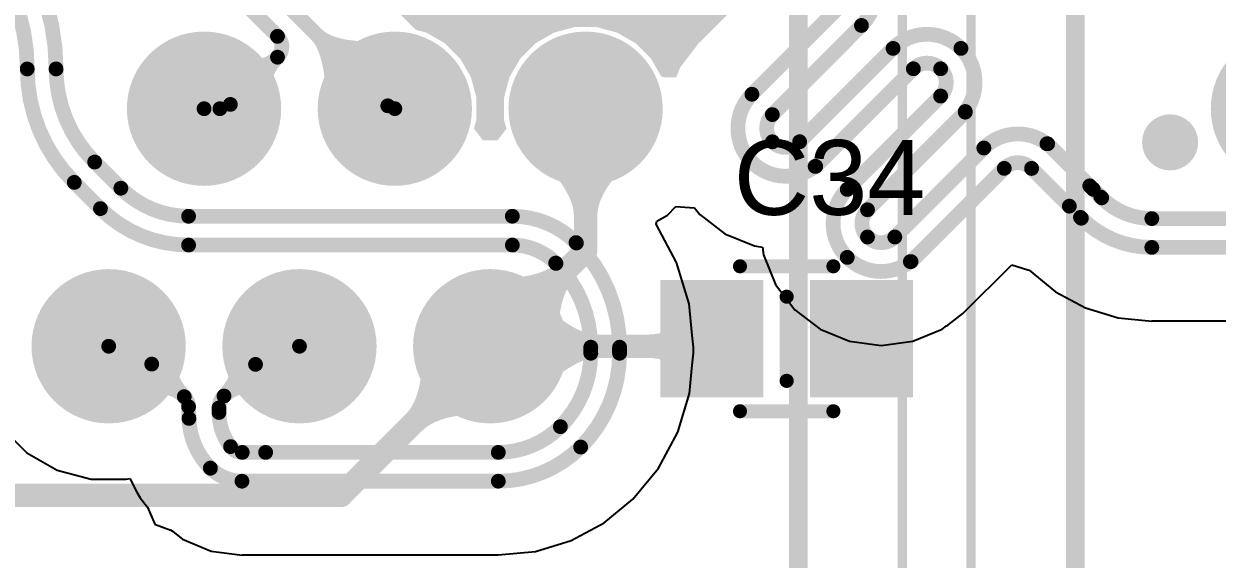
# Model space of a CAD drawing. Header units: inches. Extents: x -0.1 to 94.8, y -0.8 to 67.1.
# Drawn here: x 46.34 to 59.1, y 24.14 to 29.87 of the extents above; entities that cross this region are included whole.
import ezdxf

# ---------------------------------------------------------------- set-up
doc = ezdxf.new("R2010")
doc.units = ezdxf.units.IN
for name, color, linetype in [('Board Layer Stack Bottom Overlay', 54, 'Continuous'), ('Board Layer Stack Bottom Solder', 6, 'Continuous'), ('Bottom Layer', 5, 'Continuous'), ('Layer 1', 76, 'Continuous'), ('Layer 2', 16, 'Continuous'), ('Mechanical 15', 56, 'Continuous'), ('Mechanical 20', 56, 'Continuous'), ('Multi-Layer', 9, 'Continuous'), ('Pad Holes', 156, 'Continuous'), ('Top Layer', 1, 'Continuous'), ('Top Overlay', 2, 'Continuous'), ('Top Paste', 8, 'Continuous'), ('Top Solder', 216, 'Continuous'), ('Via Holes', 16, 'Continuous')]:
    doc.layers.add(name, color=color, linetype=linetype)
doc.styles.add('Arial', font='', dxfattribs={"height": 0.2})
doc.styles.get('Arial').set_extended_font_data('Arial')

# ---------------------------------------------------------------- blocks, each defined once
blk = doc.blocks.new('JK00136NL_B_54')
at = {"layer": 'Board Layer Stack Bottom Solder'}
h = blk.add_hatch(color=6, dxfattribs=at)
edge = h.paths.add_edge_path()
edge.add_arc((9.66, -1.02), 0.825, 0, 360)
h = blk.add_hatch(color=6, dxfattribs=at)
edge = h.paths.add_edge_path()
edge.add_arc((12.2, -2.04), 0.825, 0, 360)
h = blk.add_hatch(color=6, dxfattribs=at)
edge = h.paths.add_edge_path()
edge.add_arc((9.66, -3.06), 0.825, 0, 360)
h = blk.add_hatch(color=6, dxfattribs=at)
edge = h.paths.add_edge_path()
edge.add_arc((12.2, -4.08), 0.825, 0, 360)
h = blk.add_hatch(color=6, dxfattribs=at)
edge = h.paths.add_edge_path()
edge.add_arc((9.66, -5.1), 0.825, 0, 360)
h = blk.add_hatch(color=6, dxfattribs=at)
edge = h.paths.add_edge_path()
edge.add_arc((12.2, -6.12), 0.825, 0, 360)
at = {"layer": 'Bottom Layer'}
h = blk.add_hatch(color=5, dxfattribs=at)
edge = h.paths.add_edge_path()
edge.add_arc((9.66, -1.02), 0.723, 0, 360)
h = blk.add_hatch(color=5, dxfattribs=at)
edge = h.paths.add_edge_path()
edge.add_arc((12.2, -2.04), 0.723, 0, 360)
h = blk.add_hatch(color=5, dxfattribs=at)
edge = h.paths.add_edge_path()
edge.add_arc((9.66, -3.06), 0.723, 0, 360)
h = blk.add_hatch(color=5, dxfattribs=at)
edge = h.paths.add_edge_path()
edge.add_arc((12.2, -4.08), 0.723, 0, 360)
h = blk.add_hatch(color=5, dxfattribs=at)
edge = h.paths.add_edge_path()
edge.add_arc((9.66, -5.1), 0.723, 0, 360)
h = blk.add_hatch(color=5, dxfattribs=at)
edge = h.paths.add_edge_path()
edge.add_arc((12.2, -6.12), 0.723, 0, 360)
at = {"layer": 'Layer 1'}
h = blk.add_hatch(color=76, dxfattribs=at)
edge = h.paths.add_edge_path()
edge.add_arc((9.66, -1.02), 0.723, 0, 360)
h = blk.add_hatch(color=76, dxfattribs=at)
edge = h.paths.add_edge_path()
edge.add_arc((12.2, -2.04), 0.723, 0, 360)
h = blk.add_hatch(color=76, dxfattribs=at)
edge = h.paths.add_edge_path()
edge.add_arc((9.66, -3.06), 0.723, 0, 360)
h = blk.add_hatch(color=76, dxfattribs=at)
edge = h.paths.add_edge_path()
edge.add_arc((12.2, -4.08), 0.723, 0, 360)
h = blk.add_hatch(color=76, dxfattribs=at)
edge = h.paths.add_edge_path()
edge.add_arc((9.66, -5.1), 0.723, 0, 360)
h = blk.add_hatch(color=76, dxfattribs=at)
edge = h.paths.add_edge_path()
edge.add_arc((12.2, -6.12), 0.723, 0, 360)
at = {"layer": 'Layer 2'}
h = blk.add_hatch(color=16, dxfattribs=at)
edge = h.paths.add_edge_path()
edge.add_arc((9.66, -1.02), 0.723, 0, 360)
h = blk.add_hatch(color=16, dxfattribs=at)
edge = h.paths.add_edge_path()
edge.add_arc((12.2, -2.04), 0.723, 0, 360)
h = blk.add_hatch(color=16, dxfattribs=at)
edge = h.paths.add_edge_path()
edge.add_arc((9.66, -3.06), 0.723, 0, 360)
h = blk.add_hatch(color=16, dxfattribs=at)
edge = h.paths.add_edge_path()
edge.add_arc((12.2, -4.08), 0.723, 0, 360)
h = blk.add_hatch(color=16, dxfattribs=at)
edge = h.paths.add_edge_path()
edge.add_arc((9.66, -5.1), 0.723, 0, 360)
h = blk.add_hatch(color=16, dxfattribs=at)
edge = h.paths.add_edge_path()
edge.add_arc((12.2, -6.12), 0.723, 0, 360)
at = {"layer": 'Multi-Layer'}
h = blk.add_hatch(color=9, dxfattribs=at)
edge = h.paths.add_edge_path()
edge.add_arc((9.66, -1.02), 0.723, 0, 360)
h = blk.add_hatch(color=9, dxfattribs=at)
edge = h.paths.add_edge_path()
edge.add_arc((12.2, -2.04), 0.723, 0, 360)
h = blk.add_hatch(color=9, dxfattribs=at)
edge = h.paths.add_edge_path()
edge.add_arc((9.66, -3.06), 0.723, 0, 360)
h = blk.add_hatch(color=9, dxfattribs=at)
edge = h.paths.add_edge_path()
edge.add_arc((12.2, -4.08), 0.723, 0, 360)
h = blk.add_hatch(color=9, dxfattribs=at)
edge = h.paths.add_edge_path()
edge.add_arc((9.66, -5.1), 0.723, 0, 360)
h = blk.add_hatch(color=9, dxfattribs=at)
edge = h.paths.add_edge_path()
edge.add_arc((12.2, -6.12), 0.723, 0, 360)
at = {"layer": 'Pad Holes'}
h = blk.add_hatch(color=7, dxfattribs=at)
edge = h.paths.add_edge_path()
edge.add_arc((9.66, -1.02), 0.445, 0, 360)
h = blk.add_hatch(color=7, dxfattribs=at)
edge = h.paths.add_edge_path()
edge.add_arc((12.2, -2.04), 0.445, 0, 360)
h = blk.add_hatch(color=7, dxfattribs=at)
edge = h.paths.add_edge_path()
edge.add_arc((9.66, -3.06), 0.445, 0, 360)
h = blk.add_hatch(color=7, dxfattribs=at)
edge = h.paths.add_edge_path()
edge.add_arc((12.2, -4.08), 0.445, 0, 360)
h = blk.add_hatch(color=7, dxfattribs=at)
edge = h.paths.add_edge_path()
edge.add_arc((9.66, -5.1), 0.445, 0, 360)
h = blk.add_hatch(color=7, dxfattribs=at)
edge = h.paths.add_edge_path()
edge.add_arc((12.2, -6.12), 0.445, 0, 360)
at = {"layer": 'Top Layer'}
h = blk.add_hatch(color=1, dxfattribs=at)
edge = h.paths.add_edge_path()
edge.add_arc((9.66, -1.02), 0.723, 0, 360)
h = blk.add_hatch(color=1, dxfattribs=at)
edge = h.paths.add_edge_path()
edge.add_arc((12.2, -2.04), 0.723, 0, 360)
h = blk.add_hatch(color=1, dxfattribs=at)
edge = h.paths.add_edge_path()
edge.add_arc((9.66, -3.06), 0.723, 0, 360)
h = blk.add_hatch(color=1, dxfattribs=at)
edge = h.paths.add_edge_path()
edge.add_arc((12.2, -4.08), 0.723, 0, 360)
h = blk.add_hatch(color=1, dxfattribs=at)
edge = h.paths.add_edge_path()
edge.add_arc((9.66, -5.1), 0.723, 0, 360)
h = blk.add_hatch(color=1, dxfattribs=at)
edge = h.paths.add_edge_path()
edge.add_arc((12.2, -6.12), 0.723, 0, 360)
at = {"layer": 'Top Solder'}
h = blk.add_hatch(color=216, dxfattribs=at)
edge = h.paths.add_edge_path()
edge.add_arc((9.66, -1.02), 0.825, 0, 360)
h = blk.add_hatch(color=216, dxfattribs=at)
edge = h.paths.add_edge_path()
edge.add_arc((12.2, -2.04), 0.825, 0, 360)
h = blk.add_hatch(color=216, dxfattribs=at)
edge = h.paths.add_edge_path()
edge.add_arc((9.66, -3.06), 0.825, 0, 360)
h = blk.add_hatch(color=216, dxfattribs=at)
edge = h.paths.add_edge_path()
edge.add_arc((12.2, -4.08), 0.825, 0, 360)
h = blk.add_hatch(color=216, dxfattribs=at)
edge = h.paths.add_edge_path()
edge.add_arc((9.66, -5.1), 0.825, 0, 360)
h = blk.add_hatch(color=216, dxfattribs=at)
edge = h.paths.add_edge_path()
edge.add_arc((12.2, -6.12), 0.825, 0, 360)
at = {"layer": 'Board Layer Stack Bottom Overlay'}
blk.add_lwpolyline([(-7.01, -8.395, 0.15, 0.15, 0), (16.2, -8.395, 0.15, 0.15, 0)], format="xyseb", dxfattribs=at)
at = {"layer": 'Mechanical 15'}
blk.add_lwpolyline([(-16.51, -8.395, 0.2, 0.2, 0), (16.225, -8.395, 0.2, 0.2, 0)], format="xyseb", dxfattribs=at)
at = {"layer": 'Mechanical 20'}
blk.add_lwpolyline([(-17.51, -10.242, 0.1, 0.1, 0), (17.51, -10.242, 0.1, 0.1, 0)], format="xyseb", dxfattribs=at)
blk = doc.blocks.new('JK00136NL_B_55')
at = {"layer": 'Board Layer Stack Bottom Solder'}
h = blk.add_hatch(color=6, dxfattribs=at)
edge = h.paths.add_edge_path()
edge.add_arc((12.2, 6.12), 0.825, 0, 360)
at = {"layer": 'Top Solder'}
h = blk.add_hatch(color=216, dxfattribs=at)
edge = h.paths.add_edge_path()
edge.add_arc((12.2, 6.12), 0.825, 0, 360)
at = {"layer": 'Board Layer Stack Bottom Overlay'}
blk.add_lwpolyline([(-7.01, 8.395, 0.15, 0.15, 0), (16.2, 8.395, 0.15, 0.15, 0)], format="xyseb", dxfattribs=at)
at = {"layer": 'Mechanical 15'}
blk.add_lwpolyline([(-16.51, 8.395, 0.2, 0.2, 0), (16.225, 8.395, 0.2, 0.2, 0)], format="xyseb", dxfattribs=at)
at = {"layer": 'Mechanical 20'}
blk.add_lwpolyline([(-17.51, 10.242, 0.1, 0.1, 0), (17.51, 10.242, 0.1, 0.1, 0)], format="xyseb", dxfattribs=at)
blk = doc.blocks.new('0603C_106')
at = {"layer": 'Top Layer'}
for points in [[(-1.25, -0.525), (-1.25, 0.525), (-0.35, 0.525), (-0.35, -0.525)], [(0.35, -0.525), (0.35, 0.525), (1.25, 0.525), (1.25, -0.525)]]:
    blk.add_hatch(color=1, dxfattribs=at).paths.add_polyline_path(points)
at = {"layer": 'Top Paste'}
for points in [[(-1.25, -0.525), (-1.25, 0.525), (-0.35, 0.525), (-0.35, -0.525)], [(0.35, -0.525), (0.35, 0.525), (1.25, 0.525), (1.25, -0.525)]]:
    blk.add_hatch(color=8, dxfattribs=at).paths.add_polyline_path(points)
at = {"layer": 'Top Solder'}
for points in [[(-1.352, -0.627), (-1.352, 0.627), (-0.248, 0.627), (-0.248, -0.627)], [(0.248, -0.627), (0.248, 0.627), (1.352, 0.627), (1.352, -0.627)]]:
    blk.add_hatch(color=216, dxfattribs=at).paths.add_polyline_path(points)
at = {"layer": 'Top Overlay'}
for points in [[(-0.5, 0.775, 0.15, 0.15, 0), (0.5, 0.775, 0.15, 0.15, 0)], [(0, -0.45, 0.15, 0.15, 0), (0, 0.45, 0.15, 0.15, 0)], [(-0.5, -0.775, 0.15, 0.15, 0), (0.5, -0.775, 0.15, 0.15, 0)]]:
    blk.add_lwpolyline(points, format="xyseb", dxfattribs=at)
for points in [[(-0.537, 0.775, 0.075, 0.075, 1), (-0.462, 0.775, 0.075, 0.075, 1)], [(0.462, 0.775, 0.075, 0.075, 1), (0.537, 0.775, 0.075, 0.075, 1)], [(-0.038, 0.45, 0.075, 0.075, 1), (0.038, 0.45, 0.075, 0.075, 1)], [(-0.038, -0.45, 0.075, 0.075, 1), (0.038, -0.45, 0.075, 0.075, 1)], [(-0.537, -0.775, 0.075, 0.075, 1), (-0.462, -0.775, 0.075, 0.075, 1)], [(0.462, -0.775, 0.075, 0.075, 1), (0.537, -0.775, 0.075, 0.075, 1)]]:
    blk.add_lwpolyline(points, format="xyseb", close=True, dxfattribs=at)

msp = doc.modelspace()

# ---------------------------------------------------------------- hatches: boundary and pattern name
at = {"layer": 'Bottom Layer'}
for points in [[(51.537, 31.936), (51.49, 31.856), (51.428, 31.621), (51.428, 31.379), (51.49, 31.144), (51.612, 30.934), (51.784, 30.762), (51.994, 30.64), (52.229, 30.578), (52.471, 30.578), (52.706, 30.64), (52.916, 30.762), (53.088, 30.934), (53.139, 31.022), (53.288, 31.041), (53.852, 30.477), (53.852, 30.477), (53.971, 30.357), (53.971, 30.357), (54.116, 30.213), (53.573, 29.671), (53.573, 29.671), (53.57, 29.674), (53.363, 29.404), (53.319, 29.297), (53.189, 29.297), (53.159, 29.304), (53.049, 29.496), (52.886, 29.659), (52.687, 29.774), (52.465, 29.833), (52.235, 29.833), (52.013, 29.774), (51.814, 29.659), (51.651, 29.496), (51.536, 29.297), (51.477, 29.075), (51.477, 28.845), (51.504, 28.746), (51.408, 28.621), (51.252, 28.621), (51.156, 28.746), (51.183, 28.845), (51.183, 29.075), (51.124, 29.297), (51.009, 29.496), (50.846, 29.659), (50.647, 29.774), (50.533, 29.804), (49.894, 30.443), (49.963, 30.586), (50.166, 30.64), (50.376, 30.762), (50.548, 30.934), (50.67, 31.144), (50.733, 31.379), (50.733, 31.621), (50.67, 31.856), (50.623, 31.936), (50.698, 32.066), (51.462, 32.066)], [(49.527, 29.811), (49.563, 29.78), (49.608, 29.754), (49.661, 29.732), (49.723, 29.713), (49.793, 29.698), (49.872, 29.688), (49.959, 29.68), (50.159, 29.678), (50.271, 29.682), (49.587, 28.936), (49.582, 29.053), (49.551, 29.35), (49.535, 29.431), (49.517, 29.502), (49.497, 29.564), (49.474, 29.617), (49.448, 29.66), (49.42, 29.694)], [(49.112, 29.455), (49.081, 29.422), (49.055, 29.388), (49.032, 29.352), (49.014, 29.316), (48.999, 29.278), (48.988, 29.239), (48.981, 29.199), (48.979, 29.157), (48.98, 29.114), (48.985, 29.07), (48.688, 29.55), (48.723, 29.528), (48.756, 29.511), (48.789, 29.5), (48.821, 29.494), (48.852, 29.493), (48.883, 29.497), (48.913, 29.507), (48.943, 29.521), (48.972, 29.541), (49, 29.567)], [(48.003, 25.825), (47.974, 25.851), (47.944, 25.872), (47.913, 25.887), (47.881, 25.896), (47.849, 25.9), (47.816, 25.898), (47.782, 25.89), (47.747, 25.877), (47.711, 25.859), (47.675, 25.835), (47.97, 26.353), (47.967, 26.304), (47.968, 26.257), (47.973, 26.211), (47.982, 26.167), (47.994, 26.125), (48.011, 26.084), (48.031, 26.045), (48.055, 26.008), (48.083, 25.972), (48.115, 25.937)], [(48.427, 25.944), (48.459, 25.978), (48.486, 26.014), (48.51, 26.05), (48.53, 26.089), (48.546, 26.129), (48.559, 26.17), (48.567, 26.213), (48.572, 26.257), (48.573, 26.303), (48.57, 26.35), (48.857, 25.841), (48.822, 25.865), (48.788, 25.883), (48.754, 25.896), (48.721, 25.903), (48.689, 25.905), (48.658, 25.901), (48.627, 25.892), (48.597, 25.878), (48.568, 25.858), (48.539, 25.832)]]:
    msp.add_hatch(color=5, dxfattribs=at).paths.add_polyline_path(points)
h = msp.add_hatch(color=5, dxfattribs=at)
edge = h.paths.add_edge_path()
edge.add_arc((58.6, 28.6), 0.3, 0, 360)
at = {"layer": 'Layer 1'}
h = msp.add_hatch(color=76, dxfattribs=at)
edge = h.paths.add_edge_path()
edge.add_arc((58.6, 28.6), 0.3, 0, 360)
at = {"layer": 'Layer 2'}
h = msp.add_hatch(color=16, dxfattribs=at)
edge = h.paths.add_edge_path()
edge.add_arc((58.6, 28.6), 0.3, 0, 360)
for points in [[(52.225, 27.814), (52.221, 27.866), (52.21, 27.921), (52.191, 27.978), (52.164, 28.038), (52.13, 28.1), (52.088, 28.164), (52.038, 28.23), (51.981, 28.299), (51.844, 28.444), (52.856, 28.444), (52.784, 28.37), (52.662, 28.23), (52.612, 28.164), (52.57, 28.1), (52.536, 28.038), (52.509, 27.978), (52.49, 27.921), (52.479, 27.866), (52.475, 27.814)], [(52.229, 27.142), (52.194, 27.102), (52.164, 27.055), (52.137, 27.002), (52.114, 26.941), (52.094, 26.873), (52.079, 26.798), (52.067, 26.716), (52.058, 26.627), (52.053, 26.427), (51.337, 27.143), (51.44, 27.144), (51.626, 27.157), (51.708, 27.169), (51.783, 27.184), (51.851, 27.204), (51.912, 27.227), (51.965, 27.254), (52.012, 27.284), (52.052, 27.319)], [(50.431, 25.698), (50.466, 25.738), (50.496, 25.785), (50.523, 25.838), (50.546, 25.899), (50.566, 25.967), (50.581, 26.042), (50.593, 26.124), (50.602, 26.213), (50.607, 26.413), (51.323, 25.697), (51.22, 25.696), (51.034, 25.683), (50.952, 25.671), (50.877, 25.656), (50.809, 25.636), (50.748, 25.613), (50.695, 25.586), (50.648, 25.556), (50.608, 25.521)]]:
    msp.add_hatch(color=16, dxfattribs=at).paths.add_polyline_path(points)
at = {"layer": 'Top Layer'}
h = msp.add_hatch(color=1, dxfattribs=at)
edge = h.paths.add_edge_path()
edge.add_arc((58.6, 28.6), 0.3, 0, 360)
for points in [[(52.476, 26.295), (52.424, 26.291), (52.369, 26.28), (52.312, 26.261), (52.252, 26.234), (52.191, 26.2), (52.126, 26.158), (52.06, 26.108), (51.991, 26.051), (51.846, 25.914), (51.846, 26.926), (51.92, 26.854), (52.06, 26.732), (52.126, 26.682), (52.191, 26.64), (52.252, 26.606), (52.312, 26.579), (52.369, 26.56), (52.424, 26.549), (52.476, 26.545)], [(53.003, 26.545), (53.051, 26.546), (53.093, 26.55), (53.131, 26.556), (53.164, 26.565), (53.191, 26.576), (53.214, 26.59), (53.232, 26.606), (53.245, 26.625), (53.253, 26.646), (53.256, 26.67), (53.256, 26.17), (53.253, 26.194), (53.245, 26.215), (53.232, 26.234), (53.214, 26.25), (53.191, 26.264), (53.164, 26.275), (53.131, 26.284), (53.093, 26.29), (53.051, 26.294), (53.003, 26.295)]]:
    msp.add_hatch(color=1, dxfattribs=at).paths.add_polyline_path(points)
at = {"layer": 'Via Holes'}
h = msp.add_hatch(color=7, dxfattribs=at)
edge = h.paths.add_edge_path()
edge.add_arc((58.6, 28.6), 0.15, 0, 360)

# ---------------------------------------------------------------- linework, layer by layer
at = {"layer": 'Bottom Layer'}
for p, q in [((53.11, 27.756), (53.224, 27.821)), ((53.224, 27.821), (53.316, 27.914)), ((53.316, 27.914), (53.516, 27.901)), ((53.516, 27.901), (53.57, 27.829)), ((53.57, 27.829), (53.84, 27.622)), ((53.105, 27.724), (53.11, 27.756)), ((53.323, 27.315), (53.105, 27.724)), ((53.84, 27.622), (54.155, 27.492)), ((54.155, 27.492), (54.24, 27.481)), ((54.24, 27.481), (54.251, 27.396)), ((53.458, 26.872), (53.323, 27.315)), ((54.251, 27.396), (54.381, 27.081)), ((56.385, 26.769), (56.907, 27.291)), ((56.907, 27.291), (57.08, 27.238)), ((57.08, 27.238), (57.094, 27.232)), ((57.094, 27.232), (57.094, 27.232)), ((57.094, 27.232), (57.374, 27.002)), ((54.381, 27.081), (54.588, 26.811)), ((57.374, 27.002), (57.695, 26.83)), ((53.491, 26.54), (53.458, 26.872)), ((54.588, 26.811), (54.859, 26.604)), ((57.695, 26.83), (58.043, 26.725)), ((56.222, 26.644), (56.385, 26.769)), ((58.043, 26.725), (58.405, 26.689)), ((58.405, 26.689), (58.405, 26.691)), ((58.405, 26.691), (59.393, 26.691)), ((53.503, 26.41), (53.491, 26.54)), ((54.859, 26.604), (55.173, 26.474)), ((55.848, 26.474), (56.163, 26.604)), ((56.163, 26.604), (56.208, 26.639)), ((56.208, 26.639), (56.222, 26.644)), ((55.173, 26.474), (55.511, 26.429)), ((55.511, 26.429), (55.848, 26.474)), ((53.49, 26.216), (53.503, 26.345)), ((53.503, 26.345), (53.503, 26.41)), ((53.503, 26.41), (53.503, 26.41)), ((53.46, 25.914), (53.49, 26.216)), ((53.335, 25.5), (53.46, 25.914)), ((46.23, 25.428), (46.376, 25.281)), ((53.131, 25.118), (53.335, 25.5)), ((46.376, 25.281), (46.701, 25.094)), ((46.701, 25.094), (47.063, 24.997)), ((52.856, 24.784), (53.131, 25.118)), ((47.063, 24.997), (47.437, 24.997)), ((47.437, 24.997), (47.475, 25.007)), ((47.475, 25.007), (47.553, 24.86)), ((47.553, 24.86), (47.586, 24.799)), ((47.586, 24.799), (47.667, 24.7)), ((52.547, 24.531), (52.856, 24.784)), ((52.856, 24.784), (52.856, 24.784)), ((47.667, 24.7), (47.667, 24.7)), ((47.667, 24.7), (47.745, 24.518)), ((47.745, 24.518), (47.751, 24.515)), ((47.751, 24.515), (47.751, 24.515)), ((47.751, 24.515), (47.914, 24.453)), ((52.195, 24.343), (52.547, 24.531)), ((47.914, 24.453), (47.932, 24.441)), ((47.918, 24.452), (47.914, 24.453)), ((47.914, 24.453), (47.914, 24.453)), ((47.914, 24.453), (47.918, 24.452)), ((47.932, 24.441), (47.918, 24.452)), ((47.918, 24.452), (48.041, 24.357)), ((48.041, 24.357), (48.347, 24.23)), ((51.813, 24.227), (52.195, 24.343)), ((48.347, 24.23), (48.676, 24.187)), ((48.676, 24.187), (48.676, 24.191)), ((48.676, 24.191), (51.416, 24.191)), ((51.416, 24.188), (51.813, 24.227)), ((51.416, 24.191), (51.416, 24.188))]:
    msp.add_line(p, q, dxfattribs=at)
for points in [[(45.997, 31.054, 0.158, 0.158, -0.198912), (46.688, 29.385, 0.158, 0.158, 0)], [(45.779, 30.836, 0.158, 0.158, -0.198912), (46.38, 29.385, 0.158, 0.158, 0)], [(48.439, 30.786, 0.158, 0.158, 0), (50.234, 28.991, 0.158, 0.158, 0)], [(48.222, 30.568, 0.158, 0.158, 0), (49.056, 29.734, 0.158, 0.158, 0)], [(55.344, 30.525, 0.158, 0.158, -0.375661), (55.299, 29.85, 0.158, 0.158, 0)], [(54.129, 29.115, 0.158, 0.158, 0), (55.081, 30.067, 0.158, 0.158, 0)], [(54.347, 28.897, 0.158, 0.158, 0), (55.299, 29.85, 0.158, 0.158, 0)], [(49.056, 29.734, 0.158, 0.158, 0), (49.056, 29.734, 0.158, 0.158, 0)], [(49.056, 29.734, 0.158, 0.158, -0.413671), (49.056, 29.511, 0.158, 0.158, 0)], [(55.637, 29.605, 0.158, 0.158, -0.414214), (56.364, 29.605, 0.158, 0.158, 0)], [(54.639, 28.607, 0.158, 0.158, 0), (55.637, 29.605, 0.158, 0.158, 0)], [(56.364, 29.605, 0.158, 0.158, 0), (56.364, 29.605, 0.158, 0.158, 0)], [(56.364, 29.605, 0.158, 0.158, -0.375661), (56.409, 28.93, 0.158, 0.158, 0)], [(48.551, 29.006, 0.158, 0.158, 0), (49.056, 29.511, 0.158, 0.158, 0)], [(55.855, 29.387, 0.158, 0.158, -0.414214), (56.146, 29.387, 0.158, 0.158, 0)], [(46.882, 28.172, 0.158, 0.158, -0.198912), (46.38, 29.385, 0.158, 0.158, 0)], [(47.1, 28.39, 0.158, 0.158, -0.198912), (46.688, 29.385, 0.158, 0.158, 0)], [(54.811, 28.343, 0.158, 0.158, 0), (55.855, 29.387, 0.158, 0.158, 0)], [(56.146, 29.387, 0.158, 0.158, 0), (56.146, 29.387, 0.158, 0.158, 0)], [(56.146, 29.387, 0.158, 0.158, -0.414214), (56.146, 29.096, 0.158, 0.158, 0)], [(54.804, 28.343, 0.158, 0.158, -0.935432), (54.129, 29.115, 0.158, 0.158, 0)], [(55.147, 28.097, 0.158, 0.158, 0), (56.146, 29.095, 0.158, 0.158, 0)], [(56.146, 29.095, 0.158, 0.158, -0.001313), (56.146, 29.096, 0.158, 0.158, 0)], [(48.27, 28.96, 0.158, 0.158, 0), (48.44, 28.96, 0.158, 0.158, 0)], [(48.551, 29.006, 0.158, 0.158, -0.198425), (48.44, 28.96, 0.158, 0.158, 0)], [(50.234, 28.991, 0.158, 0.158, 0), (50.234, 28.991, 0.158, 0.158, 0)], [(50.31, 28.96, 0.158, 0.158, -0.198445), (50.234, 28.991, 0.158, 0.158, 0)], [(50.234, 28.991, 0.158, 0.158, -0.00045), (50.234, 28.991, 0.158, 0.158, 0)], [(54.346, 28.606, 0.158, 0.158, -0.413309), (54.347, 28.897, 0.158, 0.158, 0)], [(55.365, 27.879, 0.158, 0.158, 0), (56.409, 28.923, 0.158, 0.158, 0)], [(56.409, 28.923, 0.158, 0.158, 0), (56.409, 28.93, 0.158, 0.158, 0)], [(56.609, 28.54, 0.158, 0.158, -0.375661), (57.284, 28.585, 0.158, 0.158, 0)], [(54.346, 28.606, 0.158, 0.158, 0), (54.347, 28.606, 0.158, 0.158, 0)], [(54.638, 28.606, 0.158, 0.158, -0.413304), (54.347, 28.606, 0.158, 0.158, 0)], [(54.638, 28.606, 0.158, 0.158, -0.001318), (54.639, 28.607, 0.158, 0.158, 0)], [(55.657, 27.588, 0.158, 0.158, 0), (56.609, 28.54, 0.158, 0.158, 0)], [(57.284, 28.585, 0.158, 0.158, 0), (57.29, 28.585, 0.158, 0.158, 0)], [(57.29, 28.585, 0.158, 0.158, 0), (57.74, 28.135, 0.158, 0.158, 0)], [(47.1, 28.39, 0.158, 0.158, 0), (47.38, 28.11, 0.158, 0.158, 0)], [(56.826, 28.322, 0.158, 0.158, -0.415267), (57.118, 28.322, 0.158, 0.158, 0)], [(54.804, 28.343, 0.158, 0.158, 0), (54.811, 28.343, 0.158, 0.158, 0)], [(55.829, 27.325, 0.158, 0.158, 0), (56.826, 28.322, 0.158, 0.158, 0)], [(57.119, 28.321, 0.158, 0.158, -0.00058), (57.118, 28.322, 0.158, 0.158, 0)], [(57.119, 28.321, 0.158, 0.158, 0), (57.522, 27.918, 0.158, 0.158, 0)], [(46.882, 28.172, 0.158, 0.158, 0), (47.162, 27.892, 0.158, 0.158, 0)], [(57.74, 28.135, 0.158, 0.158, 0), (57.778, 28.098, 0.158, 0.158, 0)], [(48.104, 27.81, 0.158, 0.158, -0.198912), (47.38, 28.11, 0.158, 0.158, 0)], [(55.147, 27.37, 0.158, 0.158, -0.414214), (55.147, 28.097, 0.158, 0.158, 0)], [(57.778, 28.098, 0.158, 0.158, 0), (57.778, 28.098, 0.158, 0.158, 0)], [(57.778, 28.098, 0.158, 0.158, 0), (57.86, 28.016, 0.158, 0.158, 0)], [(57.86, 28.016, 0.158, 0.158, 0), (57.86, 28.016, 0.158, 0.158, 0)], [(57.86, 28.016, 0.158, 0.158, 0), (57.868, 28.007, 0.158, 0.158, 0)], [(58.405, 27.785, 0.158, 0.158, -0.198912), (57.868, 28.007, 0.158, 0.158, 0)], [(48.104, 27.502, 0.158, 0.158, -0.198912), (47.162, 27.892, 0.158, 0.158, 0)], [(55.365, 27.588, 0.158, 0.158, -0.414214), (55.365, 27.879, 0.158, 0.158, 0)], [(57.522, 27.918, 0.158, 0.158, 0), (57.642, 27.798, 0.158, 0.158, 0)], [(57.522, 27.918, 0.158, 0.158, 0), (57.522, 27.918, 0.158, 0.158, 0)], [(48.104, 27.81, 0.158, 0.158, 0), (51.566, 27.81, 0.158, 0.158, 0)], [(51.566, 27.81, 0.158, 0.158, -0.198912), (52.248, 27.528, 0.158, 0.158, 0)], [(57.642, 27.798, 0.158, 0.158, 0), (57.65, 27.79, 0.158, 0.158, 0)], [(57.65, 27.79, 0.158, 0.158, 0), (57.65, 27.79, 0.158, 0.158, 0)], [(57.65, 27.79, 0.158, 0.158, 0), (57.651, 27.789, 0.158, 0.158, 0)], [(58.405, 27.477, 0.158, 0.158, -0.19885), (57.651, 27.789, 0.158, 0.158, 0)], [(58.405, 27.785, 0.158, 0.158, 0), (62.006, 27.785, 0.158, 0.158, 0)], [(48.104, 27.502, 0.158, 0.158, 0), (51.566, 27.502, 0.158, 0.158, 0)], [(51.566, 27.502, 0.158, 0.158, -0.198912), (52.03, 27.31, 0.158, 0.158, 0)], [(52.248, 27.528, 0.158, 0.158, 0), (52.252, 27.524, 0.158, 0.158, 0)], [(52.252, 27.524, 0.158, 0.158, -0.198912), (52.713, 26.41, 0.158, 0.158, 0)], [(55.656, 27.588, 0.158, 0.158, -0.414208), (55.365, 27.588, 0.158, 0.158, 0)], [(55.656, 27.588, 0.158, 0.158, -0.001318), (55.657, 27.588, 0.158, 0.158, 0)], [(55.823, 27.325, 0.158, 0.158, -0.375661), (55.147, 27.37, 0.158, 0.158, 0)], [(58.405, 27.477, 0.158, 0.158, 0), (62.006, 27.477, 0.158, 0.158, 0)], [(52.03, 27.31, 0.158, 0.158, 0), (52.034, 27.306, 0.158, 0.158, 0)], [(52.034, 27.306, 0.158, 0.158, -0.198912), (52.405, 26.41, 0.158, 0.158, 0)], [(55.823, 27.325, 0.158, 0.158, 0), (55.829, 27.325, 0.158, 0.158, 0)], [(47.25, 26.42, 0.158, 0.158, -0.198909), (47.711, 26.229, 0.158, 0.158, 0)], [(48.821, 26.226, 0.158, 0.158, -0.19876), (49.29, 26.42, 0.158, 0.158, 0)], [(52.405, 26.345, 0.158, 0.158, -0.198912), (52.08, 25.56, 0.158, 0.158, 0)], [(52.713, 26.345, 0.158, 0.158, -0.198912), (52.298, 25.342, 0.158, 0.158, 0)], [(52.405, 26.345, 0.158, 0.158, 0), (52.405, 26.41, 0.158, 0.158, 0)], [(52.713, 26.345, 0.158, 0.158, 0), (52.713, 26.41, 0.158, 0.158, 0)], [(47.711, 26.229, 0.158, 0.158, 0), (48.059, 25.881, 0.158, 0.158, 0)], [(48.483, 25.888, 0.158, 0.158, 0), (48.821, 26.226, 0.158, 0.158, 0)], [(48.059, 25.881, 0.158, 0.158, -0.192986), (48.105, 25.773, 0.158, 0.158, 0)], [(48.43, 25.76, 0.158, 0.158, -0.198913), (48.483, 25.888, 0.158, 0.158, 0)], [(48.105, 25.773, 0.158, 0.158, 0), (48.109, 25.648, 0.158, 0.158, 0)], [(48.43, 25.712, 0.158, 0.158, 0), (48.43, 25.76, 0.158, 0.158, 0)], [(48.553, 25.347, 0.158, 0.158, -0.163441), (48.43, 25.712, 0.158, 0.158, 0)], [(48.337, 25.117, 0.158, 0.158, -0.191634), (48.109, 25.648, 0.158, 0.158, 0)], [(52.08, 25.56, 0.158, 0.158, -0.198912), (51.416, 25.285, 0.158, 0.158, 0)], [(48.678, 25.285, 0.158, 0.158, -0.232389), (48.553, 25.347, 0.158, 0.158, 0)], [(52.298, 25.342, 0.158, 0.158, -0.198912), (51.416, 24.977, 0.158, 0.158, 0)], [(48.678, 25.285, 0.158, 0.158, 0), (48.929, 25.285, 0.158, 0.158, 0)], [(48.929, 25.285, 0.158, 0.158, 0), (51.416, 25.285, 0.158, 0.158, 0)], [(48.337, 25.117, 0.158, 0.158, -0.002074), (48.338, 25.116, 0.158, 0.158, 0)], [(48.338, 25.116, 0.158, 0.158, 0), (48.339, 25.116, 0.158, 0.158, 0)], [(48.676, 24.977, 0.158, 0.158, -0.197713), (48.339, 25.116, 0.158, 0.158, 0)], [(48.676, 24.977, 0.158, 0.158, 0), (51.416, 24.977, 0.158, 0.158, 0)]]:
    msp.add_lwpolyline(points, format="xyseb", dxfattribs=at)
for points in [[(55.26, 29.85, 0.079, 0.079, 1), (55.339, 29.85, 0.079, 0.079, 1)], [(55.26, 29.85, 0.079, 0.079, 1), (55.339, 29.85, 0.079, 0.079, 1)], [(49.016, 29.734, 0.079, 0.079, 1), (49.095, 29.734, 0.079, 0.079, 1)], [(49.016, 29.734, 0.079, 0.079, 1), (49.095, 29.734, 0.079, 0.079, 1)], [(49.016, 29.734, 0.079, 0.079, 1), (49.095, 29.734, 0.079, 0.079, 1)], [(49.016, 29.734, 0.079, 0.079, 1), (49.095, 29.734, 0.079, 0.079, 1)], [(55.598, 29.605, 0.079, 0.079, 1), (55.677, 29.605, 0.079, 0.079, 1)], [(55.598, 29.605, 0.079, 0.079, 1), (55.677, 29.605, 0.079, 0.079, 1)], [(56.324, 29.605, 0.079, 0.079, 1), (56.403, 29.605, 0.079, 0.079, 1)], [(56.324, 29.605, 0.079, 0.079, 1), (56.403, 29.605, 0.079, 0.079, 1)], [(56.324, 29.605, 0.079, 0.079, 1), (56.403, 29.605, 0.079, 0.079, 1)], [(56.324, 29.605, 0.079, 0.079, 1), (56.403, 29.605, 0.079, 0.079, 1)], [(49.016, 29.511, 0.079, 0.079, 1), (49.095, 29.511, 0.079, 0.079, 1)], [(49.016, 29.511, 0.079, 0.079, 1), (49.095, 29.511, 0.079, 0.079, 1)], [(46.34, 29.385, 0.079, 0.079, 1), (46.419, 29.385, 0.079, 0.079, 1)], [(46.34, 29.385, 0.079, 0.079, 1), (46.419, 29.385, 0.079, 0.079, 1)], [(46.648, 29.385, 0.079, 0.079, 1), (46.727, 29.385, 0.079, 0.079, 1)], [(46.648, 29.385, 0.079, 0.079, 1), (46.727, 29.385, 0.079, 0.079, 1)], [(55.815, 29.387, 0.079, 0.079, 1), (55.894, 29.387, 0.079, 0.079, 1)], [(55.815, 29.387, 0.079, 0.079, 1), (55.894, 29.387, 0.079, 0.079, 1)], [(56.107, 29.387, 0.079, 0.079, 1), (56.186, 29.387, 0.079, 0.079, 1)], [(56.107, 29.387, 0.079, 0.079, 1), (56.186, 29.387, 0.079, 0.079, 1)], [(56.107, 29.387, 0.079, 0.079, 1), (56.186, 29.387, 0.079, 0.079, 1)], [(56.107, 29.387, 0.079, 0.079, 1), (56.186, 29.387, 0.079, 0.079, 1)], [(54.089, 29.115, 0.079, 0.079, 1), (54.168, 29.115, 0.079, 0.079, 1)], [(54.089, 29.115, 0.079, 0.079, 1), (54.168, 29.115, 0.079, 0.079, 1)], [(56.107, 29.096, 0.079, 0.079, 1), (56.186, 29.096, 0.079, 0.079, 1)], [(56.107, 29.096, 0.079, 0.079, 1), (56.186, 29.096, 0.079, 0.079, 1)], [(56.106, 29.095, 0.079, 0.079, 1), (56.185, 29.095, 0.079, 0.079, 1)], [(56.106, 29.095, 0.079, 0.079, 1), (56.185, 29.095, 0.079, 0.079, 1)], [(48.231, 28.96, 0.079, 0.079, 1), (48.31, 28.96, 0.079, 0.079, 1)], [(48.4, 28.96, 0.079, 0.079, 1), (48.479, 28.96, 0.079, 0.079, 1)], [(48.4, 28.96, 0.079, 0.079, 1), (48.479, 28.96, 0.079, 0.079, 1)], [(48.512, 29.006, 0.079, 0.079, 1), (48.591, 29.006, 0.079, 0.079, 1)], [(48.512, 29.006, 0.079, 0.079, 1), (48.591, 29.006, 0.079, 0.079, 1)], [(50.195, 28.991, 0.079, 0.079, 1), (50.274, 28.991, 0.079, 0.079, 1)], [(50.195, 28.991, 0.079, 0.079, 1), (50.274, 28.991, 0.079, 0.079, 1)], [(50.195, 28.991, 0.079, 0.079, 1), (50.274, 28.991, 0.079, 0.079, 1)], [(50.195, 28.991, 0.079, 0.079, 1), (50.274, 28.991, 0.079, 0.079, 1)], [(50.195, 28.991, 0.079, 0.079, 1), (50.274, 28.991, 0.079, 0.079, 1)], [(50.195, 28.991, 0.079, 0.079, 1), (50.274, 28.991, 0.079, 0.079, 1)], [(50.271, 28.96, 0.079, 0.079, 1), (50.35, 28.96, 0.079, 0.079, 1)], [(54.307, 28.897, 0.079, 0.079, 1), (54.386, 28.897, 0.079, 0.079, 1)], [(54.307, 28.897, 0.079, 0.079, 1), (54.386, 28.897, 0.079, 0.079, 1)], [(56.37, 28.93, 0.079, 0.079, 1), (56.449, 28.93, 0.079, 0.079, 1)], [(56.37, 28.93, 0.079, 0.079, 1), (56.449, 28.93, 0.079, 0.079, 1)], [(56.37, 28.923, 0.079, 0.079, 1), (56.449, 28.923, 0.079, 0.079, 1)], [(56.37, 28.923, 0.079, 0.079, 1), (56.449, 28.923, 0.079, 0.079, 1)], [(54.307, 28.606, 0.079, 0.079, 1), (54.386, 28.606, 0.079, 0.079, 1)], [(54.307, 28.606, 0.079, 0.079, 1), (54.386, 28.606, 0.079, 0.079, 1)], [(54.308, 28.606, 0.079, 0.079, 1), (54.387, 28.606, 0.079, 0.079, 1)], [(54.308, 28.606, 0.079, 0.079, 1), (54.387, 28.606, 0.079, 0.079, 1)], [(54.599, 28.606, 0.079, 0.079, 1), (54.678, 28.606, 0.079, 0.079, 1)], [(54.599, 28.606, 0.079, 0.079, 1), (54.678, 28.606, 0.079, 0.079, 1)], [(54.599, 28.607, 0.079, 0.079, 1), (54.678, 28.607, 0.079, 0.079, 1)], [(54.599, 28.607, 0.079, 0.079, 1), (54.678, 28.607, 0.079, 0.079, 1)], [(56.569, 28.54, 0.079, 0.079, 1), (56.648, 28.54, 0.079, 0.079, 1)], [(56.569, 28.54, 0.079, 0.079, 1), (56.648, 28.54, 0.079, 0.079, 1)], [(57.244, 28.585, 0.079, 0.079, 1), (57.323, 28.585, 0.079, 0.079, 1)], [(57.244, 28.585, 0.079, 0.079, 1), (57.323, 28.585, 0.079, 0.079, 1)], [(57.251, 28.585, 0.079, 0.079, 1), (57.33, 28.585, 0.079, 0.079, 1)], [(57.251, 28.585, 0.079, 0.079, 1), (57.33, 28.585, 0.079, 0.079, 1)], [(47.061, 28.39, 0.079, 0.079, 1), (47.14, 28.39, 0.079, 0.079, 1)], [(47.061, 28.39, 0.079, 0.079, 1), (47.14, 28.39, 0.079, 0.079, 1)], [(54.765, 28.343, 0.079, 0.079, 1), (54.844, 28.343, 0.079, 0.079, 1)], [(54.765, 28.343, 0.079, 0.079, 1), (54.844, 28.343, 0.079, 0.079, 1)], [(54.771, 28.343, 0.079, 0.079, 1), (54.85, 28.343, 0.079, 0.079, 1)], [(54.771, 28.343, 0.079, 0.079, 1), (54.85, 28.343, 0.079, 0.079, 1)], [(56.787, 28.322, 0.079, 0.079, 1), (56.866, 28.322, 0.079, 0.079, 1)], [(56.787, 28.322, 0.079, 0.079, 1), (56.866, 28.322, 0.079, 0.079, 1)], [(57.079, 28.322, 0.079, 0.079, 1), (57.158, 28.322, 0.079, 0.079, 1)], [(57.079, 28.322, 0.079, 0.079, 1), (57.158, 28.322, 0.079, 0.079, 1)], [(57.079, 28.321, 0.079, 0.079, 1), (57.158, 28.321, 0.079, 0.079, 1)], [(57.079, 28.321, 0.079, 0.079, 1), (57.158, 28.321, 0.079, 0.079, 1)], [(46.843, 28.172, 0.079, 0.079, 1), (46.922, 28.172, 0.079, 0.079, 1)], [(46.843, 28.172, 0.079, 0.079, 1), (46.922, 28.172, 0.079, 0.079, 1)], [(57.701, 28.135, 0.079, 0.079, 1), (57.78, 28.135, 0.079, 0.079, 1)], [(57.701, 28.135, 0.079, 0.079, 1), (57.78, 28.135, 0.079, 0.079, 1)], [(47.341, 28.11, 0.079, 0.079, 1), (47.42, 28.11, 0.079, 0.079, 1)], [(47.341, 28.11, 0.079, 0.079, 1), (47.42, 28.11, 0.079, 0.079, 1)], [(55.108, 28.097, 0.079, 0.079, 1), (55.187, 28.097, 0.079, 0.079, 1)], [(55.108, 28.097, 0.079, 0.079, 1), (55.187, 28.097, 0.079, 0.079, 1)], [(57.739, 28.098, 0.079, 0.079, 1), (57.818, 28.098, 0.079, 0.079, 1)], [(57.739, 28.098, 0.079, 0.079, 1), (57.818, 28.098, 0.079, 0.079, 1)], [(57.739, 28.098, 0.079, 0.079, 1), (57.818, 28.098, 0.079, 0.079, 1)], [(57.739, 28.098, 0.079, 0.079, 1), (57.818, 28.098, 0.079, 0.079, 1)], [(57.82, 28.016, 0.079, 0.079, 1), (57.899, 28.016, 0.079, 0.079, 1)], [(57.82, 28.016, 0.079, 0.079, 1), (57.899, 28.016, 0.079, 0.079, 1)], [(57.82, 28.016, 0.079, 0.079, 1), (57.899, 28.016, 0.079, 0.079, 1)], [(57.82, 28.016, 0.079, 0.079, 1), (57.899, 28.016, 0.079, 0.079, 1)], [(57.829, 28.007, 0.079, 0.079, 1), (57.908, 28.007, 0.079, 0.079, 1)], [(57.829, 28.007, 0.079, 0.079, 1), (57.908, 28.007, 0.079, 0.079, 1)], [(47.123, 27.892, 0.079, 0.079, 1), (47.202, 27.892, 0.079, 0.079, 1)], [(47.123, 27.892, 0.079, 0.079, 1), (47.202, 27.892, 0.079, 0.079, 1)], [(55.325, 27.879, 0.079, 0.079, 1), (55.404, 27.879, 0.079, 0.079, 1)], [(55.325, 27.879, 0.079, 0.079, 1), (55.404, 27.879, 0.079, 0.079, 1)], [(57.483, 27.918, 0.079, 0.079, 1), (57.562, 27.918, 0.079, 0.079, 1)], [(57.483, 27.918, 0.079, 0.079, 1), (57.562, 27.918, 0.079, 0.079, 1)], [(57.483, 27.918, 0.079, 0.079, 1), (57.562, 27.918, 0.079, 0.079, 1)], [(57.483, 27.918, 0.079, 0.079, 1), (57.562, 27.918, 0.079, 0.079, 1)], [(48.065, 27.81, 0.079, 0.079, 1), (48.144, 27.81, 0.079, 0.079, 1)], [(48.065, 27.81, 0.079, 0.079, 1), (48.144, 27.81, 0.079, 0.079, 1)], [(51.527, 27.81, 0.079, 0.079, 1), (51.606, 27.81, 0.079, 0.079, 1)], [(51.527, 27.81, 0.079, 0.079, 1), (51.606, 27.81, 0.079, 0.079, 1)], [(57.602, 27.798, 0.079, 0.079, 1), (57.681, 27.798, 0.079, 0.079, 1)], [(57.602, 27.798, 0.079, 0.079, 1), (57.681, 27.798, 0.079, 0.079, 1)], [(57.611, 27.79, 0.079, 0.079, 1), (57.69, 27.79, 0.079, 0.079, 1)], [(57.611, 27.79, 0.079, 0.079, 1), (57.69, 27.79, 0.079, 0.079, 1)], [(57.611, 27.79, 0.079, 0.079, 1), (57.69, 27.79, 0.079, 0.079, 1)], [(57.611, 27.79, 0.079, 0.079, 1), (57.69, 27.79, 0.079, 0.079, 1)], [(57.611, 27.789, 0.079, 0.079, 1), (57.69, 27.789, 0.079, 0.079, 1)], [(57.611, 27.789, 0.079, 0.079, 1), (57.69, 27.789, 0.079, 0.079, 1)], [(58.365, 27.785, 0.079, 0.079, 1), (58.444, 27.785, 0.079, 0.079, 1)], [(58.365, 27.785, 0.079, 0.079, 1), (58.444, 27.785, 0.079, 0.079, 1)], [(48.065, 27.502, 0.079, 0.079, 1), (48.144, 27.502, 0.079, 0.079, 1)], [(48.065, 27.502, 0.079, 0.079, 1), (48.144, 27.502, 0.079, 0.079, 1)], [(51.527, 27.502, 0.079, 0.079, 1), (51.606, 27.502, 0.079, 0.079, 1)], [(51.527, 27.502, 0.079, 0.079, 1), (51.606, 27.502, 0.079, 0.079, 1)], [(52.208, 27.528, 0.079, 0.079, 1), (52.287, 27.528, 0.079, 0.079, 1)], [(52.208, 27.528, 0.079, 0.079, 1), (52.287, 27.528, 0.079, 0.079, 1)], [(52.212, 27.524, 0.079, 0.079, 1), (52.291, 27.524, 0.079, 0.079, 1)], [(52.212, 27.524, 0.079, 0.079, 1), (52.291, 27.524, 0.079, 0.079, 1)], [(55.325, 27.588, 0.079, 0.079, 1), (55.404, 27.588, 0.079, 0.079, 1)], [(55.325, 27.588, 0.079, 0.079, 1), (55.404, 27.588, 0.079, 0.079, 1)], [(55.617, 27.588, 0.079, 0.079, 1), (55.696, 27.588, 0.079, 0.079, 1)], [(55.617, 27.588, 0.079, 0.079, 1), (55.696, 27.588, 0.079, 0.079, 1)], [(55.617, 27.588, 0.079, 0.079, 1), (55.696, 27.588, 0.079, 0.079, 1)], [(55.617, 27.588, 0.079, 0.079, 1), (55.696, 27.588, 0.079, 0.079, 1)], [(55.108, 27.37, 0.079, 0.079, 1), (55.187, 27.37, 0.079, 0.079, 1)], [(55.108, 27.37, 0.079, 0.079, 1), (55.187, 27.37, 0.079, 0.079, 1)], [(58.365, 27.477, 0.079, 0.079, 1), (58.444, 27.477, 0.079, 0.079, 1)], [(58.365, 27.477, 0.079, 0.079, 1), (58.444, 27.477, 0.079, 0.079, 1)], [(51.991, 27.31, 0.079, 0.079, 1), (52.069, 27.31, 0.079, 0.079, 1)], [(51.991, 27.31, 0.079, 0.079, 1), (52.069, 27.31, 0.079, 0.079, 1)], [(51.994, 27.306, 0.079, 0.079, 1), (52.073, 27.306, 0.079, 0.079, 1)], [(51.994, 27.306, 0.079, 0.079, 1), (52.073, 27.306, 0.079, 0.079, 1)], [(55.783, 27.325, 0.079, 0.079, 1), (55.862, 27.325, 0.079, 0.079, 1)], [(55.783, 27.325, 0.079, 0.079, 1), (55.862, 27.325, 0.079, 0.079, 1)], [(55.79, 27.325, 0.079, 0.079, 1), (55.869, 27.325, 0.079, 0.079, 1)], [(55.79, 27.325, 0.079, 0.079, 1), (55.869, 27.325, 0.079, 0.079, 1)], [(47.211, 26.42, 0.079, 0.079, 1), (47.29, 26.42, 0.079, 0.079, 1)], [(49.251, 26.42, 0.079, 0.079, 1), (49.33, 26.42, 0.079, 0.079, 1)], [(52.366, 26.41, 0.079, 0.079, 1), (52.445, 26.41, 0.079, 0.079, 1)], [(52.366, 26.41, 0.079, 0.079, 1), (52.445, 26.41, 0.079, 0.079, 1)], [(52.366, 26.345, 0.079, 0.079, 1), (52.445, 26.345, 0.079, 0.079, 1)], [(52.366, 26.345, 0.079, 0.079, 1), (52.445, 26.345, 0.079, 0.079, 1)], [(52.674, 26.41, 0.079, 0.079, 1), (52.753, 26.41, 0.079, 0.079, 1)], [(52.674, 26.41, 0.079, 0.079, 1), (52.753, 26.41, 0.079, 0.079, 1)], [(52.674, 26.345, 0.079, 0.079, 1), (52.753, 26.345, 0.079, 0.079, 1)], [(52.674, 26.345, 0.079, 0.079, 1), (52.753, 26.345, 0.079, 0.079, 1)], [(47.671, 26.229, 0.079, 0.079, 1), (47.75, 26.229, 0.079, 0.079, 1)], [(47.671, 26.229, 0.079, 0.079, 1), (47.75, 26.229, 0.079, 0.079, 1)], [(48.781, 26.226, 0.079, 0.079, 1), (48.86, 26.226, 0.079, 0.079, 1)], [(48.781, 26.226, 0.079, 0.079, 1), (48.86, 26.226, 0.079, 0.079, 1)], [(48.019, 25.881, 0.079, 0.079, 1), (48.098, 25.881, 0.079, 0.079, 1)], [(48.019, 25.881, 0.079, 0.079, 1), (48.098, 25.881, 0.079, 0.079, 1)], [(48.444, 25.888, 0.079, 0.079, 1), (48.523, 25.888, 0.079, 0.079, 1)], [(48.444, 25.888, 0.079, 0.079, 1), (48.523, 25.888, 0.079, 0.079, 1)], [(48.065, 25.773, 0.079, 0.079, 1), (48.144, 25.773, 0.079, 0.079, 1)], [(48.065, 25.773, 0.079, 0.079, 1), (48.144, 25.773, 0.079, 0.079, 1)], [(48.39, 25.76, 0.079, 0.079, 1), (48.469, 25.76, 0.079, 0.079, 1)], [(48.39, 25.76, 0.079, 0.079, 1), (48.469, 25.76, 0.079, 0.079, 1)], [(48.39, 25.712, 0.079, 0.079, 1), (48.469, 25.712, 0.079, 0.079, 1)], [(48.39, 25.712, 0.079, 0.079, 1), (48.469, 25.712, 0.079, 0.079, 1)], [(48.069, 25.648, 0.079, 0.079, 1), (48.148, 25.648, 0.079, 0.079, 1)], [(48.069, 25.648, 0.079, 0.079, 1), (48.148, 25.648, 0.079, 0.079, 1)], [(52.041, 25.56, 0.079, 0.079, 1), (52.12, 25.56, 0.079, 0.079, 1)], [(52.041, 25.56, 0.079, 0.079, 1), (52.12, 25.56, 0.079, 0.079, 1)], [(48.514, 25.347, 0.079, 0.079, 1), (48.593, 25.347, 0.079, 0.079, 1)], [(48.514, 25.347, 0.079, 0.079, 1), (48.593, 25.347, 0.079, 0.079, 1)], [(52.258, 25.342, 0.079, 0.079, 1), (52.337, 25.342, 0.079, 0.079, 1)], [(52.258, 25.342, 0.079, 0.079, 1), (52.337, 25.342, 0.079, 0.079, 1)], [(48.639, 25.285, 0.079, 0.079, 1), (48.718, 25.285, 0.079, 0.079, 1)], [(48.639, 25.285, 0.079, 0.079, 1), (48.718, 25.285, 0.079, 0.079, 1)], [(48.889, 25.285, 0.079, 0.079, 1), (48.968, 25.285, 0.079, 0.079, 1)], [(48.889, 25.285, 0.079, 0.079, 1), (48.968, 25.285, 0.079, 0.079, 1)], [(51.377, 25.285, 0.079, 0.079, 1), (51.456, 25.285, 0.079, 0.079, 1)], [(51.377, 25.285, 0.079, 0.079, 1), (51.456, 25.285, 0.079, 0.079, 1)], [(48.298, 25.117, 0.079, 0.079, 1), (48.377, 25.117, 0.079, 0.079, 1)], [(48.298, 25.117, 0.079, 0.079, 1), (48.377, 25.117, 0.079, 0.079, 1)], [(48.299, 25.116, 0.079, 0.079, 1), (48.378, 25.116, 0.079, 0.079, 1)], [(48.299, 25.116, 0.079, 0.079, 1), (48.378, 25.116, 0.079, 0.079, 1)], [(48.299, 25.116, 0.079, 0.079, 1), (48.378, 25.116, 0.079, 0.079, 1)], [(48.299, 25.116, 0.079, 0.079, 1), (48.378, 25.116, 0.079, 0.079, 1)], [(48.636, 24.977, 0.079, 0.079, 1), (48.715, 24.977, 0.079, 0.079, 1)], [(48.636, 24.977, 0.079, 0.079, 1), (48.715, 24.977, 0.079, 0.079, 1)], [(51.377, 24.977, 0.079, 0.079, 1), (51.456, 24.977, 0.079, 0.079, 1)], [(51.377, 24.977, 0.079, 0.079, 1), (51.456, 24.977, 0.079, 0.079, 1)]]:
    msp.add_lwpolyline(points, format="xyseb", close=True, dxfattribs=at)
at = {"layer": 'Layer 2'}
for points in [[(52.35, 27.44, 0.25, 0.25, 0), (52.35, 28.96, 0.25, 0.25, 0)], [(51.33, 26.42, 0.25, 0.25, 0), (52.35, 27.44, 0.25, 0.25, 0)], [(49.735, 24.825, 0.25, 0.25, 0), (51.33, 26.42, 0.25, 0.25, 0)], [(42.725, 24.825, 0.25, 0.25, 0), (49.735, 24.825, 0.25, 0.25, 0)]]:
    msp.add_lwpolyline(points, format="xyseb", dxfattribs=at)
for points in [[(52.288, 28.96, 0.125, 0.125, 1), (52.413, 28.96, 0.125, 0.125, 1)], [(52.288, 27.44, 0.125, 0.125, 1), (52.413, 27.44, 0.125, 0.125, 1)], [(52.288, 27.44, 0.125, 0.125, 1), (52.413, 27.44, 0.125, 0.125, 1)], [(51.268, 26.42, 0.125, 0.125, 1), (51.393, 26.42, 0.125, 0.125, 1)], [(51.268, 26.42, 0.125, 0.125, 1), (51.393, 26.42, 0.125, 0.125, 1)], [(49.673, 24.825, 0.125, 0.125, 1), (49.798, 24.825, 0.125, 0.125, 1)], [(49.673, 24.825, 0.125, 0.125, 1), (49.798, 24.825, 0.125, 0.125, 1)]]:
    msp.add_lwpolyline(points, format="xyseb", close=True, dxfattribs=at)
at = {"layer": 'Top Layer'}
for points in [[(51.33, 26.42, 0.25, 0.25, 0), (53.62, 26.42, 0.25, 0.25, 0)], [(53.62, 26.42, 0.25, 0.25, 0), (53.7, 26.5, 0.25, 0.25, 0)]]:
    msp.add_lwpolyline(points, format="xyseb", dxfattribs=at)
for points in [[(51.268, 26.42, 0.125, 0.125, 1), (51.393, 26.42, 0.125, 0.125, 1)], [(53.558, 26.42, 0.125, 0.125, 1), (53.682, 26.42, 0.125, 0.125, 1)], [(53.558, 26.42, 0.125, 0.125, 1), (53.682, 26.42, 0.125, 0.125, 1)], [(53.638, 26.5, 0.125, 0.125, 1), (53.762, 26.5, 0.125, 0.125, 1)]]:
    msp.add_lwpolyline(points, format="xyseb", close=True, dxfattribs=at)

# ---------------------------------------------------------------- block references
at = {"rotation": 90}
for name, p in [('JK00136NL_B_54', (46.23, 16.76)), ('JK00136NL_B_55', (65.98, 16.76))]:
    msp.add_blockref(name, p, dxfattribs=at)
msp.add_blockref('0603C_106', (54.5, 26.5))

# ---------------------------------------------------------------- texts
at = {"layer": 'Top Overlay', "style": 'Arial'}
msp.add_text('C34', height=0.8, dxfattribs=at).set_placement((53.934, 27.825))

doc.saveas('drawing.dxf')
